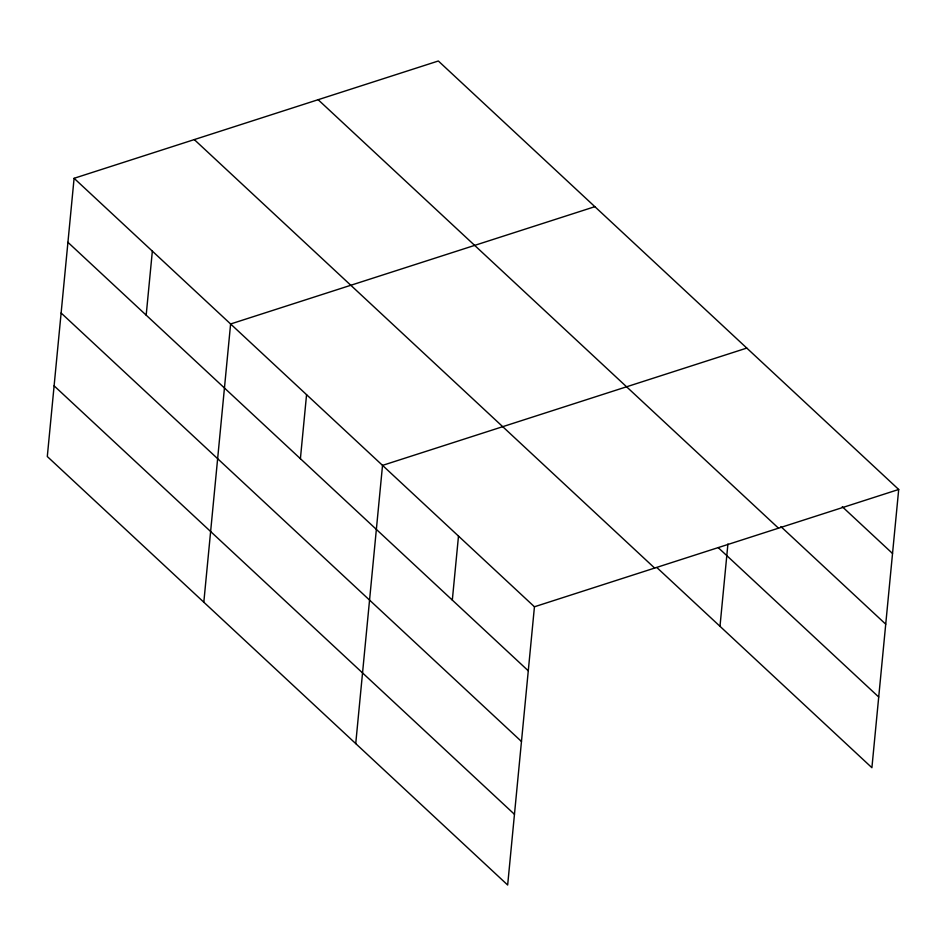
<?xml version="1.0" encoding="UTF-8"?>
<svg xmlns="http://www.w3.org/2000/svg" width="946" height="946" viewBox="0 0 946 946"><rect width="100%" height="100%" fill="white"/><g stroke="black" fill="none" stroke-linecap="round" stroke-linejoin="round"><path stroke-width="1.42" d="M74.095 178.297L47.3 456.528L507.659 885.007L534.443 606.776L74.095 178.297L438.341 60.993L898.7 489.472L871.905 767.703L656.867 567.553M146.181 315.16L152.353 251.139M203.816 602.212L230.611 323.981L594.868 206.677M300.402 458.704L306.563 394.683M355.731 743.603L382.527 465.385L746.784 348.081M452.318 600.107L458.491 536.086M719.989 626.299L727.923 543.962M534.443 606.776L898.7 489.472M842.247 506.689L892.539 553.493M780.888 526.591L885.728 624.183M318.14 99.708L778.499 528.187M718.239 547.651L878.716 697.013M194.297 139.594L654.644 568.073M67.923 242.318L528.282 670.797M61.123 313.008L521.471 741.487M54.111 385.838L514.458 814.317"/></g></svg>
